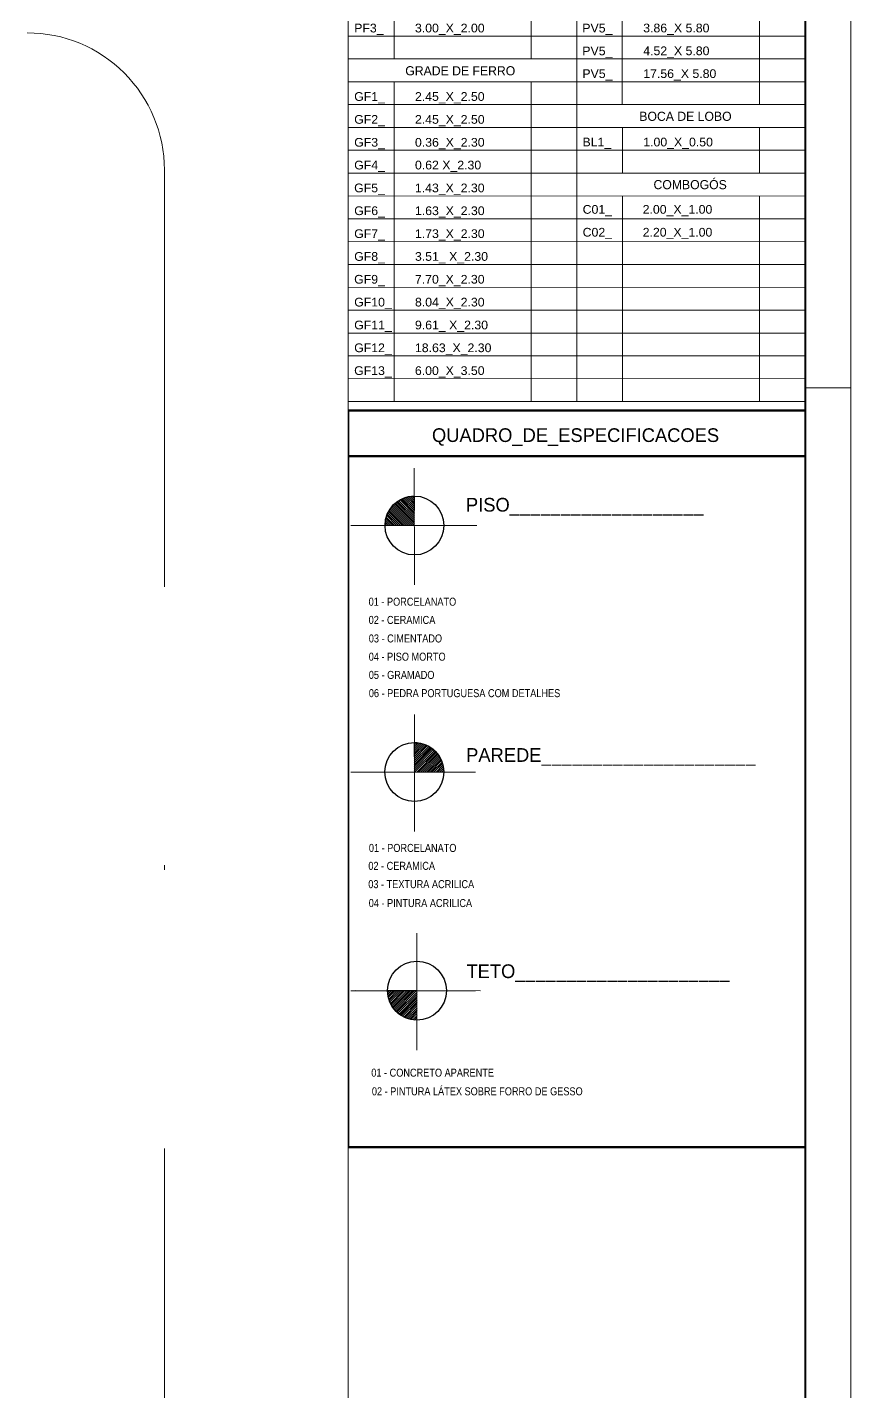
# Model space of a CAD drawing. Header units: metres. Extents: x -30 to 92, y -74 to 10.
# Drawn here: x 71.17 to 89.2, y -36.76 to -6.89 of the extents above; entities that cross this region are included whole.
import ezdxf
from ezdxf.enums import TextEntityAlignment as Align

# ---------------------------------------------------------------- set-up
doc = ezdxf.new("R2010")
doc.units = ezdxf.units.M
doc.header["$MEASUREMENT"] = 0
doc.linetypes.add('DGN Style 4', pattern=[3.254811, 1.626389, -0.813194, 0.002033, -0.813194])
for name, color, linetype, lineweight in [('00-EDIFICACOES TÉRREO', 7, 'Continuous', 0), ('Level 24-1', 7, 'Continuous', 0), ('Level 3', 7, 'Continuous', 0), ('Level 63', 7, 'Continuous', 0)]:
    doc.layers.add(name, color=color, linetype=linetype, lineweight=lineweight)
doc.styles.add('Style-INTL_ENGINEERING', font='INTL_ENGINEERING.shx')

# ---------------------------------------------------------------- blocks, each defined once
blk = doc.blocks.new('*U30')
at = {"layer": 'Level 24-1', "color": 7, "linetype": 'DGN Style 4', "lineweight": 13, "flags": 128}
blk.add_lwpolyline([(1.449, 1.5611), (-1.5577, 4.8863)], dxfattribs=at)
at = {"layer": 'Level 24-1', "color": 7, "linetype": 'DGN Style 4', "lineweight": 13}
blk.add_arc((-1.8544, 4.618), 0.4, 42.1218, 132.1218, dxfattribs=at)
blk = doc.blocks.new('*U140')
at = {"layer": 'Level 3', "color": 131, "linetype": 'Continuous', "lineweight": 0}
for p, q in [((-0.00126, -0.0128), (-0.00125, 0.0128)), ((-0.01464, 0.00023), (0.01268, 0.00022)), ((-0.00728, 0.00023), (-0.00767, -0.00018)), ((-0.00684, 0.00024), (-0.00763, -0.00057)), ((-0.00642, 0.00022), (-0.00757, -0.00094)), ((-0.006, 0.00023), (-0.00752, -0.00129)), ((-0.00557, 0.00023), (-0.00741, -0.00161)), ((-0.00515, 0.00023), (-0.00732, -0.00195)), ((-0.00472, 0.00023), (-0.0072, -0.00225)), ((-0.0043, 0.00023), (-0.00705, -0.00255)), ((-0.00387, 0.00023), (-0.00691, -0.00282)), ((-0.00346, 0.00022), (-0.00678, -0.00309)), ((-0.00303, 0.00022), (-0.00659, -0.00336)), ((-0.00259, 0.00023), (-0.00642, -0.00358)), ((-0.00217, 0.00023), (-0.00625, -0.00386)), ((-0.00176, 0.00023), (-0.00604, -0.00407)), ((-0.00134, 0.00023), (-0.00583, -0.00429)), ((-0.00123, -0.0001), (-0.00564, -0.0045)), ((-0.00123, -0.00053), (-0.0054, -0.0047)), ((-0.00123, -0.00095), (-0.00517, -0.00489)), ((-0.00125, -0.0014), (-0.00491, -0.00509)), ((-0.00123, -0.00181), (-0.00468, -0.00523)), ((-0.00123, -0.00223), (-0.0044, -0.00539)), ((-0.00124, -0.00266), (-0.00411, -0.00554)), ((-0.00124, -0.00309), (-0.00383, -0.00566)), ((-0.00123, -0.00351), (-0.00353, -0.0058)), ((-0.00123, -0.00394), (-0.00321, -0.00591)), ((-0.00125, -0.00436), (-0.0029, -0.00601)), ((-0.00124, -0.00478), (-0.00255, -0.0061)), ((-0.00123, -0.00521), (-0.00217, -0.00616)), ((-0.00124, -0.00563), (-0.00181, -0.0062)), ((-0.00123, -0.00605), (-0.00142, -0.00621))]:
    blk.add_line(p, q, dxfattribs=at)
at = {"layer": 'Level 3', "color": 131, "linetype": 'Continuous', "lineweight": 13}
blk.add_line((0.00581, 0.00022), (0.00581, 0.00025), dxfattribs=at)
at = {"layer": 'Level 3', "color": 131, "linetype": 'Continuous', "lineweight": 0, "flags": 128}
blk.add_lwpolyline([(-0.00124, 0.00023), (-0.00124, -0.00623), (-0.00125, -0.00622, -0.414523), (-0.0077, 0.00022), (-0.00768, 0.00023)], format="xyb", close=True, dxfattribs=at)
at = {"layer": 'Level 3', "color": 131, "linetype": 'Continuous', "lineweight": 30}
blk.add_circle((-0.00126, 0.00023), 0.00645, dxfattribs=at)
blk = doc.blocks.new('*U141')
at = {"layer": 'Level 3', "color": 131, "linetype": 'Continuous', "lineweight": 0}
for p, q in [((-0.00017, -0.01279), (-0.00016, 0.01281)), ((-0.00019, 0.00567), (0.00075, 0.0066)), ((-0.00019, 0.00523), (0.00113, 0.00653)), ((-0.00019, 0.00482), (0.00147, 0.00646)), ((-0.00019, 0.00438), (0.00181, 0.00636)), ((-0.00019, 0.00396), (0.00211, 0.00625)), ((-0.00019, 0.00311), (0.00269, 0.006)), ((-0.00018, 0.0065), (-0.00001, 0.00666)), ((-0.00018, 0.00609), (0.0004, 0.00665)), ((-0.00018, 0.00354), (0.00241, 0.00611)), ((-0.0002, 0.00139), (0.00375, 0.00534)), ((-0.00019, 0.00225), (0.00325, 0.00567)), ((-0.00019, 0.00183), (0.00349, 0.00551)), ((-0.00019, 0.00097), (0.00398, 0.00513)), ((-0.00018, 0.00269), (0.00297, 0.00583)), ((-0.00018, 0.00057), (0.0042, 0.00495)), ((-0.00009, 0.00021), (0.00441, 0.00474)), ((0.00032, 0.00023), (0.00461, 0.00451)), ((0.00075, 0.00021), (0.00483, 0.00429)), ((0.00117, 0.00023), (0.00499, 0.00403)), ((0.00161, 0.00023), (0.00517, 0.0038)), ((0.00204, 0.00025), (0.00535, 0.00353)), ((0.00245, 0.00021), (0.00549, 0.00328)), ((0.00287, 0.00022), (0.00565, 0.00299)), ((0.01377, 0.00023), (-0.01381, 0.00021)), ((0.00329, 0.00024), (0.00577, 0.0027)), ((0.00373, 0.00022), (0.00589, 0.00239)), ((0.00415, 0.00022), (0.00599, 0.00207)), ((0.00457, 0.00023), (0.00609, 0.00174)), ((0.00501, 0.00021), (0.00615, 0.00138)), ((0.00541, 0.00021), (0.00623, 0.00103)), ((0.00585, 0.00025), (0.00625, 0.00066))]:
    blk.add_line(p, q, dxfattribs=at)
at = {"layer": 'Level 3', "color": 131, "linetype": 'Continuous', "lineweight": 13}
blk.add_line((-0.00723, 0.00021), (-0.00722, 0.00023), dxfattribs=at)
at = {"layer": 'Level 3', "color": 131, "linetype": 'Continuous', "lineweight": 0, "extrusion": (0, 0, -1), "flags": 128}
blk.add_lwpolyline([(0.00016, 0.00022), (0.00019, 0.00667), (0.0002, 0.00668, 0.414523), (-0.00626, 0.00023), (-0.00627, 0.00023)], format="xyb", close=True, dxfattribs=at)
at = {"layer": 'Level 3', "color": 131, "linetype": 'Continuous', "lineweight": 30, "extrusion": (0, 0, -1)}
blk.add_circle((0.00019, 0.00024), 0.00645, dxfattribs=at)
blk = doc.blocks.new('*U142')
at = {"layer": 'Level 3', "color": 131, "linetype": 'Continuous', "lineweight": 0}
for p, q in [((-0.00129, -0.01279), (-0.00129, 0.01282)), ((-0.00127, 0.0031), (-0.00417, 0.00598)), ((-0.00127, 0.00352), (-0.00387, 0.0061)), ((-0.00127, 0.00395), (-0.00357, 0.00623)), ((-0.00127, 0.00437), (-0.00327, 0.00635)), ((-0.00128, 0.00479), (-0.00293, 0.00646)), ((-0.00127, 0.00521), (-0.00259, 0.00654)), ((-0.00128, 0.00565), (-0.00221, 0.0066)), ((-0.00127, 0.00607), (-0.00186, 0.00663)), ((-0.00128, 0.00649), (-0.00145, 0.00665)), ((-0.00434, 0.00021), (-0.00712, 0.00299)), ((-0.00391, 0.00021), (-0.00695, 0.00326)), ((-0.0035, 0.00021), (-0.00681, 0.00353)), ((-0.00307, 0.00021), (-0.00663, 0.0038)), ((-0.00266, 0.00021), (-0.00646, 0.00403)), ((-0.00222, 0.00021), (-0.00629, 0.0043)), ((-0.0018, 0.00021), (-0.00607, 0.00451)), ((-0.00137, 0.00023), (-0.00588, 0.00473)), ((-0.00127, 0.00055), (-0.00567, 0.00493)), ((-0.00128, 0.00098), (-0.00542, 0.00515)), ((-0.00127, 0.00139), (-0.00522, 0.00533)), ((-0.00128, 0.00181), (-0.00495, 0.00551)), ((-0.00127, 0.00225), (-0.00472, 0.00568)), ((-0.00128, 0.00267), (-0.00443, 0.00583)), ((-0.01468, 0.00021), (0.01265, 0.00021)), ((-0.00731, 0.00022), (-0.00772, 0.00061)), ((-0.00688, 0.00022), (-0.00768, 0.00101)), ((-0.00646, 0.00022), (-0.00762, 0.00137)), ((-0.00603, 0.00021), (-0.00755, 0.00173)), ((-0.0056, 0.00022), (-0.00745, 0.00205)), ((-0.00518, 0.00022), (-0.00735, 0.00239)), ((-0.00475, 0.00021), (-0.00724, 0.0027))]:
    blk.add_line(p, q, dxfattribs=at)
at = {"layer": 'Level 3', "color": 131, "linetype": 'Continuous', "lineweight": 13}
blk.add_line((0.00576, 0.00021), (0.00576, 0.00024), dxfattribs=at)
at = {"layer": 'Level 3', "color": 131, "linetype": 'Continuous', "lineweight": 0, "extrusion": (0, 0, -1), "flags": 128}
blk.add_lwpolyline([(0.0013, 0.00022), (0.00128, 0.00669), (0.00129, 0.00667, -0.414523), (0.00774, 0.00022), (0.00774, 0.00021)], format="xyb", close=True, dxfattribs=at)
at = {"layer": 'Level 3', "color": 131, "linetype": 'Continuous', "lineweight": 30, "extrusion": (0, 0, -1)}
blk.add_circle((0.0013, 0.00022), 0.00645, dxfattribs=at)
blk = doc.blocks.new('*U139')
at = {"layer": 'Level 3', "color": 131, "linetype": 'Continuous', "lineweight": 13}
for p, q in [((-0.05, -0.08064), (-0.05, 0.08064)), ((0.05, -0.08063), (0.04999, 0.08061))]:
    blk.add_line(p, q, dxfattribs=at)
at = {"layer": 'Level 3', "color": 131, "linetype": 'Continuous', "lineweight": 140}
for p, q in [((-0.05, 0.08064), (0.04986, 0.08062)), ((-0.05, 0.07063), (0.04986, 0.07061)), ((-0.05, -0.08064), (0.05001, -0.08063))]:
    blk.add_line(p, q, dxfattribs=at)
at = {"layer": 'Level 3', "color": 131, "linetype": 'Continuous', "lineweight": 0}
blk.add_line((-0.0223, -0.0464), (-0.04962, -0.0464), dxfattribs=at)
at = {"layer": 'Level 3', "color": 131, "linetype": 'Continuous', "lineweight": 30, "extrusion": (0, 0, -1), "xscale": 1.000000000173473, "yscale": 1.000000000173473, "zscale": 1.000000000173473, "rotation": 359.9989327811293}
for name, p in [('*U141', (0.03585, 0.05522)), ('*U142', (0.03697, 0.00127))]:
    blk.add_blockref(name, p, dxfattribs=at)
at = {"layer": 'Level 3', "color": 131, "linetype": 'Continuous', "lineweight": 30, "xscale": 1.000000000097578, "yscale": 1.000000000097578, "zscale": 1.000000000097578, "rotation": 0.0008004141529982}
blk.add_blockref('*U140', (-0.03387, -0.04662), dxfattribs=at)
at = {"layer": 'Level 3', "color": 131, "linetype": 'Continuous', "lineweight": 13, "style": 'Style-INTL_ENGINEERING'}
for s, height, width, p in [('01 - PORCELANATO', 0.0017599, 0.852311, (-0.04569, 0.03789)), ('02 - CERAMICA', 0.0017599, 0.852341, (-0.04569, 0.0339)), ('03 - CIMENTADO', 0.0017599, 0.852341, (-0.04566, 0.02985)), ('04 - PISO MORTO', 0.0017599, 0.852341, (-0.04567, 0.02585)), ('05 - GRAMADO', 0.0017599, 0.852341, (-0.04566, 0.02186)), ('06 - PEDRA PORTUGUESA COM DETALHES', 0.0017598, 0.85237, (-0.04565, 0.01787)), ('01 - PORCELANATO', 0.0017599, 0.852311, (-0.04564, -0.01602)), ('02 - CERAMICA', 0.0017599, 0.852311, (-0.04576, -0.01994)), ('03 - TEXTURA ACRILICA', 0.0017599, 0.852311, (-0.04577, -0.02395)), ('04 - PINTURA ACRILICA', 0.0017599, 0.852311, (-0.04567, -0.02809)), ('01 - CONCRETO APARENTE', 0.0017599, 0.852311, (-0.04511, -0.06523)), ('02 - PINTURA LÁTEX SOBRE FORRO DE GESSO', 0.0017599, 0.852341, (-0.04498, -0.06931))]:
    blk.add_text(s, height=height, rotation=0.0007, dxfattribs=dict(at, width=width)).set_placement(p)
at = {"layer": 'Level 3', "color": 131, "linetype": 'Continuous', "lineweight": 40, "style": 'Style-INTL_ENGINEERING'}
for tag, p in [('*U142_669885', (-0.03183, 0.07374)), ('*U142_669886', (-0.02439, 0.0585)), ('*U142_669926', (-0.02435, 0.00371)), ('*U142_669927', (-0.02428, -0.04363))]:
    blk.add_attdef(tag, p, '', height=0.003, rotation=0.0007, dxfattribs=at)
blk = doc.blocks.new('*U143')
at = {"layer": '00-EDIFICACOES TÉRREO', "color": 2, "linetype": 'Continuous', "lineweight": 140}
for p, q in [((-0.05, 0.12099), (0.05, 0.12099)), ((-0.05, 0.11099), (0.05, 0.11099)), ((-0.05001, -0.121), (0.04999, -0.121))]:
    blk.add_line(p, q, dxfattribs=at)
at = {"layer": '00-EDIFICACOES TÉRREO', "color": 2, "linetype": 'Continuous', "lineweight": 13}
for p, q in [((-0.05, 0.11099), (0.03, 0.11099)), ((-0.00001, 0.11099), (-0.00001, -0.11901)), ((-0.04, 0.10599), (-0.04001, 0.10099)), ((-0.01001, 0.10599), (-0.01001, 0.10099)), ((0.01, 0.10599), (0.01, 0.00099)), ((0.04, 0.10599), (0.03999, 0.00099)), ((-0.05, 0.10099), (0.04999, 0.10098)), ((-0.04001, 0.06599), (-0.04001, 0.10099)), ((-0.01, 0.06599), (-0.01001, 0.10099)), ((-0.05, 0.09599), (0.04999, 0.09598)), ((-0.05, 0.09099), (0.04999, 0.09099)), ((-0.05, 0.08598), (0.05, 0.08599)), ((-0.05, 0.08098), (0.05, 0.08099)), ((-0.05, 0.07598), (0.05, 0.07599)), ((-0.05001, 0.07099), (0.05, 0.07098)), ((-0.05001, 0.06599), (0.05, 0.06599)), ((-0.05001, 0.06099), (0.04999, 0.06098)), ((-0.04001, 0.05098), (-0.04001, 0.06098)), ((-0.01001, 0.05098), (-0.01001, 0.06098)), ((-0.05001, 0.05599), (0.04999, 0.05599)), ((-0.05, 0.05098), (0.04999, 0.05099)), ((-0.05, 0.04599), (0.05, 0.04599)), ((-0.04002, 0.02597), (-0.04002, 0.04599)), ((-0.01002, 0.02598), (-0.01002, 0.04599)), ((-0.05, 0.04099), (0.05, 0.04098)), ((-0.05, 0.03599), (0.05, 0.03599)), ((-0.05, 0.03099), (0.05, 0.03099)), ((-0.05, 0.02599), (0.05, 0.02599)), ((-0.05, 0.02098), (0.05, 0.02099)), ((-0.04002, 0.01098), (-0.04002, 0.02097)), ((-0.01002, 0.01098), (-0.01002, 0.02096)), ((-0.05, 0.01599), (0.05, 0.01597)), ((-0.05001, 0.01099), (0.05, 0.01099)), ((-0.05, 0.00599), (0.04999, 0.00599)), ((-0.04001, -0.00403), (-0.04001, 0.00597)), ((-0.01002, -0.00403), (-0.01002, 0.00596)), ((-0.05, 0.00098), (0.05, 0.00099)), ((-0.05, -0.00401), (0.04999, -0.00401)), ((0.00997, -0.05401), (0.00997, -0.004)), ((0.03998, -0.05401), (0.03997, -0.004)), ((-0.05001, -0.00901), (0.05, -0.00901)), ((-0.04003, -0.01903), (-0.04003, -0.00903)), ((-0.01003, -0.01903), (-0.01003, -0.00904)), ((-0.05001, -0.01401), (0.05, -0.01402)), ((-0.05001, -0.01901), (0.04999, -0.01901)), ((-0.05001, -0.024), (0.04999, -0.02401)), ((-0.04001, -0.044), (-0.04, -0.02403)), ((-0.01001, -0.04401), (-0.01001, -0.02404)), ((-0.05001, -0.029), (0.04999, -0.02901)), ((-0.05001, -0.03401), (0.05, -0.03401)), ((-0.05, -0.039), (0.05, -0.03902)), ((-0.05, -0.044), (0.05, -0.04402)), ((-0.05, -0.049), (0.05, -0.04901)), ((-0.04001, -0.11901), (-0.04, -0.04903)), ((-0.00999, -0.11901), (-0.01, -0.04904)), ((-0.05, -0.054), (0.05, -0.05401)), ((-0.05, -0.059), (0.05, -0.05901)), ((0.00998, -0.06901), (0.00998, -0.05899)), ((0.03998, -0.06902), (0.03998, -0.059)), ((-0.05001, -0.06401), (0.05, -0.06401)), ((-0.05, -0.069), (0.05001, -0.06902)), ((-0.05001, -0.07401), (0.05001, -0.07402)), ((0.00999, -0.11901), (0.00999, -0.07399)), ((0.03999, -0.11901), (0.03998, -0.07399)), ((-0.05001, -0.079), (0.04999, -0.07901)), ((-0.05001, -0.08402), (0.05, -0.08401)), ((-0.05001, -0.089), (0.05, -0.08902)), ((-0.05001, -0.09401), (0.05, -0.09402)), ((-0.05001, -0.09901), (0.04999, -0.09901)), ((-0.05001, -0.10402), (0.05, -0.10402)), ((-0.05001, -0.10901), (0.05, -0.10903)), ((-0.05002, -0.11401), (0.05, -0.11403)), ((-0.05001, -0.11901), (0.04998, -0.11901))]:
    blk.add_line(p, q, dxfattribs=at)
at = {"layer": '00-EDIFICACOES TÉRREO', "color": 2, "linetype": 'Continuous', "lineweight": 40}
blk.add_line((-0.05, 0.10597), (0.05, 0.10599), dxfattribs=at)
at = {"layer": '00-EDIFICACOES TÉRREO', "color": 2, "linetype": 'Continuous', "lineweight": 40, "style": 'Style-INTL_ENGINEERING'}
blk.add_text('QUADRO GERAL DE ESQUADRIAS', height=0.0039998, rotation=359.9993, dxfattribs=at).set_placement((-0.00003, 0.11596), align=Align.MIDDLE_CENTER)
at = {"layer": '00-EDIFICACOES TÉRREO', "color": 2, "linetype": 'Continuous', "lineweight": 0, "style": 'Style-INTL_ENGINEERING'}
for s, height, p in [('PORTAS DE MADEIRA', 0.0019999, (-0.03974, 0.10731)), ('ALUMINIO E VIDRO', 0.0019999, (0.012, 0.10751)), ('PORTAS CORTA FOGO', 0.0019999, (-0.04149, 0.06235)), ('VENEZIANA DE ALUMINIO', 0.0019999, (-0.04237, 0.04744)), ('LAMBRI  DE ALUMINIO', 0.002, (-0.03927, 0.0224)), ('PORTA SHAFT', 0.002, (-0.03631, 0.0074)), ('PELE DE VIDRO', 0.002, (0.01368, -0.00258)), ('PORTA ANTI-RUIDO', 0.002, (-0.03895, -0.0076)), ('PORTAO DE FERRO', 0.002, (-0.0389, -0.0226)), ('GRADE DE FERRO', 0.002, (-0.03754, -0.0476)), ('BOCA DE LOBO', 0.002, (0.01369, -0.05757)), ('COMBOGÓS', 0.002, (0.0168, -0.07253))]:
    blk.add_text(s, height=height, rotation=359.9993, dxfattribs=at).set_placement(p)
at = {"layer": '00-EDIFICACOES TÉRREO', "color": 2, "linetype": 'Continuous', "lineweight": 13, "style": 'Style-INTL_ENGINEERING'}
for s, height, p in [('TIPO', 0.002, (-0.04794, 0.10258)), ('~', 0.002, (-0.02236, 0.10423)), ('QUAN.', 0.002, (-0.00931, 0.10258)), ('~', 0.002, (0.02891, 0.10408)), ('QUAN.', 0.002, (0.0413, 0.10256)), ('DIMENSAO', 0.002, (-0.03281, 0.10244)), ('TIPO', 0.002, (0.00162, 0.1024)), ('DIMENSAO', 0.002, (0.01844, 0.10238)), ('0.90_X_2.10', 0.0020099, (-0.03563, 0.05694))]:
    blk.add_text(s, height=height, rotation=359.9993, dxfattribs=at).set_placement(p)
for s, height, width, p in [('0.60_X_2.10', 0.0019083, 1.052633, (-0.03528, 0.09689)), ('0.50 X _0.50', 0.0019099, 1.0524, (0.01526, 0.09686)), ('0.60_X_2.10', 0.0019083, 1.052633, (-0.03563, 0.09187)), ('0.60 X _0.50', 0.0019099, 1.052433, (0.01526, 0.09186)), ('0.70_X_2.10', 0.0019083, 1.052633, (-0.03563, 0.08647)), ('0.70 X _0.50', 0.0019099, 1.052433, (0.01526, 0.08686)), ('0.90 X _0.50', 0.0019099, 1.0524, (0.01526, 0.08186)), ('0.70_X_2.10', 0.0019083, 1.052633, (-0.03564, 0.08146)), ('0.80_X_2.10', 0.0019083, 1.052633, (-0.03564, 0.07646)), ('2.00 X _0.50', 0.0019099, 1.052433, (0.01526, 0.07686)), ('0.80_X_2.10', 0.0019083, 1.052633, (-0.03564, 0.07146)), ('0.55 X _1.20', 0.0019099, 1.052433, (0.01526, 0.07187)), ('0.50 X _1.30', 0.0019098, 1.052466, (0.01526, 0.06688)), ('0.60 X _1.30', 0.0019098, 1.052466, (0.01526, 0.06187)), ('0.60 X _1.30', 0.0019098, 1.052466, (0.01527, 0.05687)), ('0.85 X _1.30', 0.0019098, 1.052466, (0.01527, 0.05187)), ('1.10 X _1.30', 0.0019098, 1.052466, (0.01527, 0.04687)), ('0.70_X_1.20', 0.0019099, 1.052433, (-0.03542, 0.04185)), ('1.20 X _1.30', 0.0019098, 1.052466, (0.01528, 0.04186)), ('0.70_X_2.10', 0.0019099, 1.052433, (-0.03542, 0.03684)), ('1.10 X _1.50', 0.0019098, 1.052466, (0.01527, 0.03685)), ('0.90_X_2.10', 0.0019099, 1.052433, (-0.03542, 0.03184)), ('1.50 X _1.50', 0.0019099, 1.052433, (0.01527, 0.03186)), ('2.45 X _1.50', 0.0019099, 1.052433, (0.01527, 0.02686)), ('1.10 X _2.00', 0.0019098, 1.052466, (0.01527, 0.02186)), ('0.70_X_2.10', 0.0019099, 1.052433, (-0.03544, 0.01681)), ('1.60 X _2.20', 0.0019099, 1.052433, (0.01526, 0.01686)), ('1.60 X _2.20', 0.0019099, 1.052433, (0.01526, 0.01187)), ('5.60 X _2.20', 0.0019099, 1.052433, (0.01525, 0.00688)), ('0.80_X_2.10', 0.0019099, 1.052433, (-0.03544, 0.00181)), ('0.60_X 5.80', 0.0019099, 1.052433, (0.01455, -0.00817)), ('0.80_X_2.10', 0.0019099, 1.052433, (-0.03545, -0.01319)), ('1.20_X 5.80', 0.0019099, 1.052433, (0.01455, -0.01318)), ('1.60_X 5.80', 0.0019099, 1.052433, (0.01455, -0.01818)), ('1.78_X 5.80', 0.0019099, 1.052433, (0.01455, -0.02318)), ('0.80_X_2.10', 0.0019099, 1.052433, (-0.03542, -0.02819)), ('2.75_X 5.80', 0.0019099, 1.052433, (0.01455, -0.02818)), ('1.50_X_2.10', 0.0019099, 1.052433, (-0.03542, -0.0332)), ('3.00_X 5.80', 0.0019099, 1.052433, (0.01456, -0.03317)), ('3.00_X_2.00', 0.0019099, 1.052433, (-0.03542, -0.0382)), ('3.86_X 5.80', 0.0019099, 1.052433, (0.01455, -0.03819)), ('4.52_X 5.80', 0.0019099, 1.052433, (0.01455, -0.04319)), ('17.56_X 5.80', 0.0019099, 1.052433, (0.01456, -0.04818)), ('2.45_X_2.50', 0.0019099, 1.052433, (-0.03542, -0.05319)), ('2.45_X_2.50', 0.0019099, 1.052433, (-0.03542, -0.0582)), ('0.36_X_2.30', 0.0019098, 1.052466, (-0.03542, -0.06322)), ('1.00_X_0.50', 0.0019099, 1.052433, (0.01456, -0.06316)), ('0.62 X_2.30', 0.0019098, 1.052466, (-0.03542, -0.0682)), ('1.43_X_2.30', 0.0019098, 1.052466, (-0.03543, -0.07321)), ('1.63_X_2.30', 0.0019098, 1.052466, (-0.03542, -0.0782)), ('2.00_X_1.00', 0.0019099, 1.052433, (0.01443, -0.0779)), ('1.73_X_2.30', 0.0019098, 1.052466, (-0.03542, -0.08322)), ('2.20_X_1.00', 0.0019099, 1.052433, (0.01443, -0.08291)), ('3.51_ X_2.30', 0.0019098, 1.052466, (-0.03542, -0.08821)), ('7.70_X_2.30', 0.0019098, 1.052466, (-0.03543, -0.09321)), ('8.04_X_2.30', 0.0019098, 1.052466, (-0.03542, -0.09821)), ('9.61_ X_2.30', 0.0019098, 1.052466, (-0.03542, -0.10322)), ('18.63_X_2.30', 0.0019098, 1.052466, (-0.03542, -0.10821)), ('6.00_X_3.50', 0.0019098, 1.052466, (-0.03543, -0.11321))]:
    blk.add_text(s, height=height, dxfattribs=dict(at, width=width)).set_placement(p)
for tag, p, width in [('*U146_670089', (-0.04877, 0.09687), 1.052633), ('*U146_670095', (0.00213, 0.09685), 1.052633), ('*U146_670094', (-0.04876, 0.09187), 1.052633), ('*U146_670096', (0.00213, 0.09185), 1.052633), ('*U146_670091', (-0.04876, 0.08647), 1.052633), ('*U146_670097', (0.00213, 0.08685), 1.052633), ('*U146_670098', (0.00214, 0.08186), 1.052633), ('*U146_670131', (-0.04877, 0.08146), 1.052633), ('*U146_670171', (-0.04877, 0.07646), 1.052633), ('*U146_670099', (0.00214, 0.07685), 1.052633), ('*U146_670169', (-0.04877, 0.07146), 1.052633), ('*U146_670100', (0.00214, 0.07185), 1.052633), ('*U146_670101', (0.00213, 0.06685), 1.052633), ('*U146_670102', (0.00213, 0.06185), 1.052633), ('*U146_670103', (0.00213, 0.05686), 1.052633), ('*U146_670104', (0.00213, 0.05186), 1.052633), ('*U146_670105', (0.00213, 0.04686), 1.052633), ('*U146_670116', (-0.04872, 0.04185), 1.052633), ('*U146_670106', (0.00213, 0.04186), 1.052633), ('*U146_670120', (-0.04872, 0.03684), 1.052633), ('*U146_670107', (0.00213, 0.03686), 1.052633), ('*U146_670122', (-0.04872, 0.03184), 1.052633), ('*U146_670108', (0.00213, 0.03186), 1.052633), ('*U146_670109', (0.00213, 0.02686), 1.052633), ('*U146_670110', (0.00213, 0.02186), 1.052633), ('*U146_670132', (-0.04874, 0.01681), 1.0524), ('*U146_670111', (0.00213, 0.01686), 1.052633), ('*U146_670112', (0.00213, 0.01185), 1.052633), ('*U146_670113', (0.00213, 0.00685), 1.052633), ('*U146_670137', (-0.04874, 0.00181), 1.0524), ('*U146_670159', (0.00125, -0.00817), 1.0524), ('*U146_670172', (-0.04875, -0.01319), 1.052433), ('*U146_670164', (0.00123, -0.01317), 1.0524), ('*U146_670165', (0.00124, -0.01818), 1.0524), ('*U146_670166', (0.00123, -0.02318), 1.0524), ('*U146_670142', (-0.04872, -0.02819), 1.0524), ('*U146_670167', (0.00122, -0.02819), 1.0524), ('*U146_670144', (-0.04872, -0.0332), 1.0524), ('*U146_670200', (0.00123, -0.03319), 1.0524), ('*U146_670146', (-0.04872, -0.0382), 1.0524), ('*U146_670201', (0.00122, -0.03821), 1.0524), ('*U146_670202', (0.00122, -0.04321), 1.0524), ('*U146_670203', (0.00123, -0.04819), 1.0524), ('*U146_670177', (-0.04872, -0.05319), 1.052433), ('*U146_670179', (-0.04872, -0.0582), 1.052433), ('*U146_670220', (-0.04872, -0.06322), 1.052466), ('*U146_670151', (0.00126, -0.06316), 1.052433), ('*U146_670222', (-0.04872, -0.0682), 1.052466), ('*U146_670223', (-0.04873, -0.07321), 1.052466), ('*U146_670225', (-0.04872, -0.0782), 1.052466), ('*U146_670114', (0.00129, -0.07791), 1.052633), ('*U146_670227', (-0.04872, -0.08322), 1.052466), ('*U146_670118', (0.00129, -0.08291), 1.052633), ('*U146_670229', (-0.04872, -0.08821), 1.052466), ('*U146_670231', (-0.04873, -0.09321), 1.052466), ('*U146_670233', (-0.04872, -0.09821), 1.052466), ('*U146_670235', (-0.04872, -0.10322), 1.052466), ('*U146_670237', (-0.04872, -0.10821), 1.052466), ('*U146_670239', (-0.04873, -0.11321), 1.052466)]:
    blk.add_attdef(tag, p, '', height=0.00191, dxfattribs=dict(at, width=width))
blk.add_attdef('*U146_670024', (-0.04877, 0.05694), '', height=0.00201, rotation=359.9993, dxfattribs=at)

msp = doc.modelspace()

# ---------------------------------------------------------------- linework, layer by layer
at = {"layer": 'Level 63', "color": 131, "linetype": 'Continuous', "lineweight": 40}
msp.add_line((88.2001, 8.9189), (88.1991, -73.1821), dxfattribs=at)
at = {"layer": 'Level 63', "color": 131, "linetype": 'Continuous', "lineweight": 13}
msp.add_line((89.1991, -14.7821), (88.1991, -14.7821), dxfattribs=at)
at = {"layer": 'Level 63', "color": 131, "linetype": 'Continuous', "lineweight": 0, "flags": 128}
msp.add_lwpolyline([(89.1991, 9.9189), (-29.7019, 9.9189), (-29.7019, -74.1811), (89.1991, -74.1811)], close=True, dxfattribs=at)
at = {"layer": 'Level 63', "color": 131, "linetype": 'Continuous', "lineweight": 13, "flags": 128}
msp.add_lwpolyline([(78.1993, -73.1825), (-27.2009, -73.1825), (-27.2009, 8.9199), (78.1993, 8.9199)], close=True, dxfattribs=at)

# ---------------------------------------------------------------- block references
at = {"layer": '00-EDIFICACOES TÉRREO', "color": 2, "linetype": 'Continuous', "lineweight": 13, "xscale": 100, "yscale": 100, "zscale": 100}
msp.add_blockref('*U143', (83.2021, -3.1811), dxfattribs=at).add_auto_attribs({'*U146_670024': 'PCF_', '*U146_670089': 'M01_', '*U146_670091': 'M03_', '*U146_670094': 'M02_', '*U146_670095': 'A01_', '*U146_670096': 'A02_', '*U146_670097': 'A03_', '*U146_670098': 'A04_', '*U146_670099': 'A05_', '*U146_670100': 'A06_', '*U146_670101': 'A07_', '*U146_670102': 'A08_', '*U146_670103': 'A09_', '*U146_670104': 'A10_', '*U146_670105': 'A11_', '*U146_670106': 'A12_', '*U146_670107': 'A13_', '*U146_670108': 'A14_', '*U146_670109': 'A15_', '*U146_670110': 'A16_', '*U146_670111': 'A17_', '*U146_670112': 'A18_', '*U146_670113': 'A19_', '*U146_670114': 'C01_', '*U146_670116': 'VA1_', '*U146_670118': 'C02_', '*U146_670120': 'VA2_', '*U146_670122': 'VA3_', '*U146_670131': 'M04_', '*U146_670132': 'LA1_', '*U146_670137': 'PS1_', '*U146_670142': 'PF1_', '*U146_670144': 'PF2_', '*U146_670146': 'PF3_', '*U146_670151': 'BL1_', '*U146_670159': 'PV1_', '*U146_670164': 'PV2_', '*U146_670165': 'PV3_', '*U146_670166': 'PV4_', '*U146_670167': 'PV5_', '*U146_670169': 'M06_', '*U146_670171': 'M05_', '*U146_670172': 'PR1_', '*U146_670177': 'GF1_', '*U146_670179': 'GF2_', '*U146_670200': 'PV5_', '*U146_670201': 'PV5_', '*U146_670202': 'PV5_', '*U146_670203': 'PV5_', '*U146_670220': 'GF3_', '*U146_670222': 'GF4_', '*U146_670223': 'GF5_', '*U146_670225': 'GF6_', '*U146_670227': 'GF7_', '*U146_670229': 'GF8_', '*U146_670231': 'GF9_', '*U146_670233': 'GF10_', '*U146_670235': 'GF11_', '*U146_670237': 'GF12_', '*U146_670239': 'GF13_'})
at = {"layer": 'Level 24-1', "color": 7, "linetype": 'DGN Style 4', "lineweight": 13, "xscale": 7.500005604330255, "yscale": 7.500005604330255, "zscale": 7.500005604330255, "rotation": 317.8806572216595}
msp.add_blockref('*U30', (58.2608, -45.0288), dxfattribs=at)
at = {"layer": 'Level 3', "color": 131, "linetype": 'Continuous', "lineweight": 40, "xscale": 100, "yscale": 100, "zscale": 100}
msp.add_blockref('*U139', (83.2151, -23.3431), dxfattribs=at).add_auto_attribs({'*U142_669885': 'QUADRO_DE_ESPECIFICACOES', '*U142_669886': 'PISO___________________', '*U142_669926': 'PAREDE_____________________', '*U142_669927': 'TETO_____________________'})

doc.saveas('drawing.dxf')
